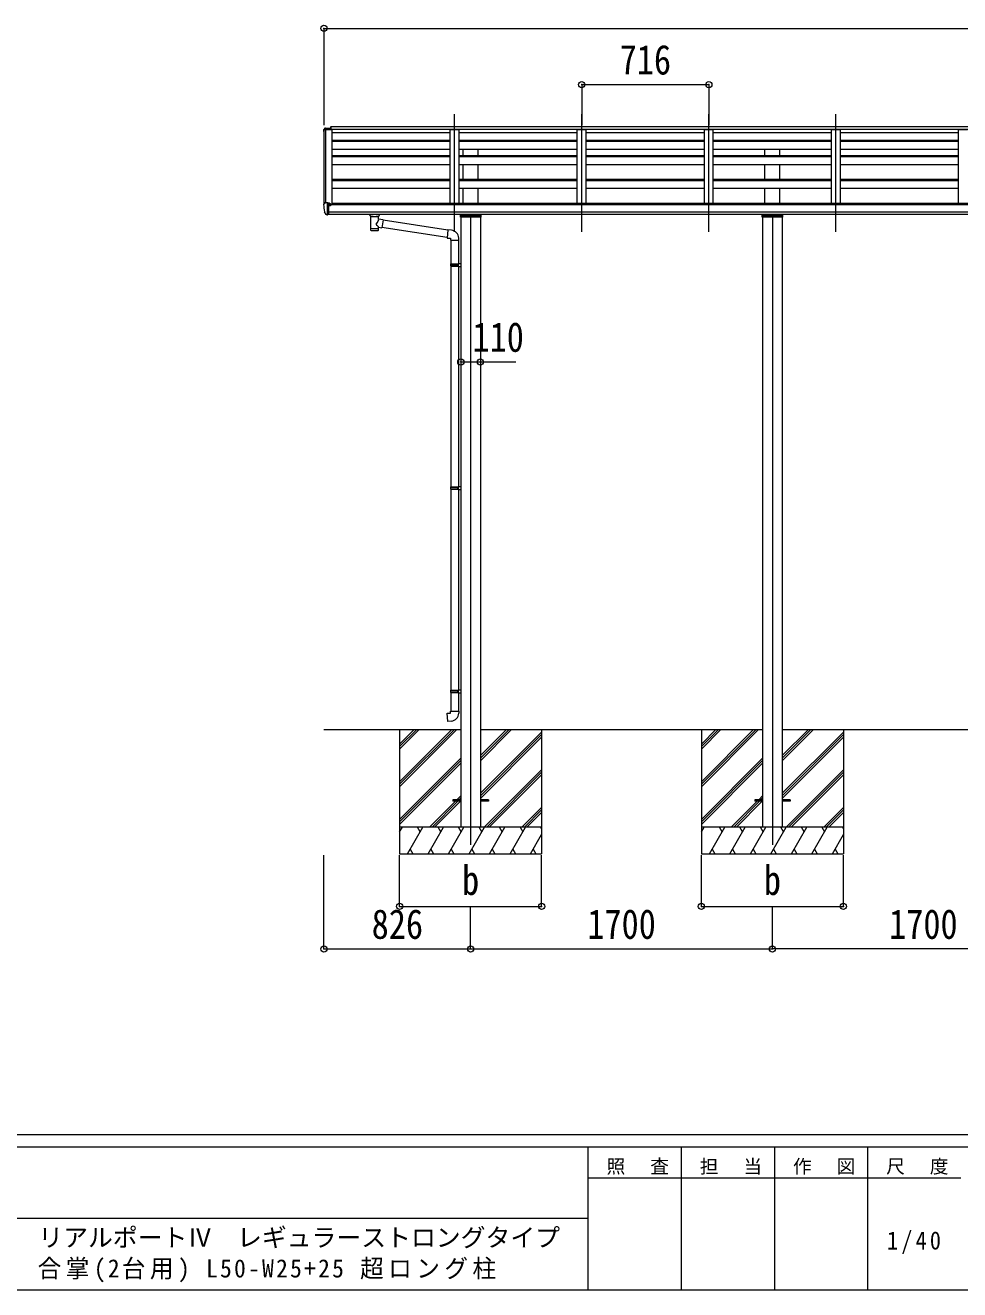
# Model space of a CAD drawing. Units: millimetres at full size. Extents: x -9783 to 9892, y -6828 to 6752.
# Drawn here: x 36 to 5300, y -6828 to 293 of the extents above; entities that cross this region are included whole.
import ezdxf
from ezdxf.enums import TextEntityAlignment as Align

# ---------------------------------------------------------------- set-up
doc = ezdxf.new("R2010")
doc.units = ezdxf.units.MM
doc.header["$LTSCALE"] = 35
doc.header["$PDMODE"] = 32
doc.header["$PDSIZE"] = 35
for name, color, linetype, lineweight in [('0-0_0', 7, 'Continuous', 9), ('0-1_本体', 4, 'Continuous', 9), ('0-2_部品', 7, 'Continuous', 9), ('0-8_PARTS2', 2, 'Continuous', 9), ('0-A_寸法', 6, 'Continuous', 9), ('F-0_240', 7, 'Continuous', 9)]:
    doc.layers.add(name, color=color, linetype=linetype, lineweight=lineweight)
doc.styles.add('ＭＳ ゴシック', font='')
doc.styles.get('ＭＳ ゴシック').set_extended_font_data('MS Gothic')

msp = doc.modelspace()

# ---------------------------------------------------------------- linework, layer by layer
at = {"layer": '0-0_0'}
for p, q in [((1718.72, -3672.74), (2489.72, -3672.74)), ((2144.72, -3754.78), (2226.76, -3672.74)), ((2144.72, -3768.92), (2240.91, -3672.74)), ((2144.72, -3783.07), (2255.05, -3672.74)), ((2144.72, -3995.2), (2467.18, -3672.74)), ((2144.72, -3981.05), (2453.04, -3672.74)), ((2144.72, -3966.91), (2438.9, -3672.74)), ((2144.72, -3672.74), (2144.72, -4372.73)), ((2599.72, -3820.28), (2747.26, -3672.74)), ((2599.72, -3834.42), (2761.41, -3672.74)), ((2599.72, -3848.56), (2775.55, -3672.74)), ((2599.72, -3672.74), (4189.72, -3672.74)), ((2599.72, -4032.41), (2944.72, -3687.41)), ((2599.72, -4046.55), (2944.72, -3701.56)), ((2944.72, -3672.74), (2944.72, -4372.73)), ((3844.72, -3754.78), (3926.76, -3672.74)), ((3844.72, -3768.92), (3940.91, -3672.74)), ((3844.72, -3783.07), (3955.05, -3672.74)), ((3844.72, -3995.2), (4167.18, -3672.74)), ((3844.72, -3981.05), (4153.04, -3672.74)), ((3844.72, -3966.91), (4138.9, -3672.74)), ((3844.72, -3672.74), (3844.72, -4372.73)), ((4299.72, -3820.28), (4447.26, -3672.74)), ((4299.72, -3834.42), (4461.41, -3672.74)), ((4299.72, -3848.56), (4475.55, -3672.74)), ((4299.72, -3672.74), (5889.72, -3672.74)), ((4299.72, -4032.41), (4644.72, -3687.41)), ((4299.72, -4046.55), (4644.72, -3701.56)), ((4644.72, -3672.74), (4644.72, -4372.73)), ((2599.72, -4060.7), (2944.72, -3715.7)), ((4299.72, -4060.7), (4644.72, -3715.7)), ((2144.72, -4179.04), (2489.72, -3834.05)), ((3844.72, -4179.04), (4189.72, -3834.05)), ((2144.72, -4193.19), (2489.72, -3848.19)), ((2144.72, -4207.33), (2489.72, -3862.33)), ((2621.52, -4222.73), (2944.72, -3899.55)), ((2635.67, -4222.73), (2944.72, -3913.69)), ((3844.72, -4193.19), (4189.72, -3848.19)), ((3844.72, -4207.33), (4189.72, -3862.33)), ((4321.52, -4222.73), (4644.72, -3899.55)), ((4335.67, -4222.73), (4644.72, -3913.69)), ((2649.81, -4222.73), (2944.72, -3927.83)), ((4349.81, -4222.73), (4644.72, -3927.83)), ((2467.66, -4068.24), (2489.72, -4046.18)), ((4167.66, -4068.24), (4189.72, -4046.18)), ((2313.16, -4222.73), (2458.66, -4077.24)), ((2327.3, -4222.73), (2472.8, -4077.24)), ((2341.44, -4222.73), (2486.94, -4077.24)), ((2481.8, -4068.24), (2489.72, -4060.32)), ((2833.66, -4222.73), (2944.72, -4111.68)), ((2847.8, -4222.73), (2944.72, -4125.82)), ((4013.16, -4222.73), (4158.66, -4077.24)), ((4027.3, -4222.73), (4172.8, -4077.24)), ((4041.44, -4222.73), (4186.94, -4077.24)), ((4181.8, -4068.24), (4189.72, -4060.32)), ((4533.66, -4222.73), (4644.72, -4111.68)), ((4547.8, -4222.73), (4644.72, -4125.82)), ((2861.94, -4222.73), (2944.72, -4139.96)), ((4561.94, -4222.73), (4644.72, -4139.96)), ((2144.72, -4250.24), (2160.6, -4222.73)), ((2944.72, -4222.73), (2144.72, -4222.73)), ((2189.46, -4372.73), (2276.06, -4222.73)), ((2261.06, -4248.72), (2246.06, -4222.73)), ((2304.93, -4372.73), (2391.54, -4222.73)), ((2376.53, -4248.72), (2361.53, -4222.73)), ((2420.4, -4372.73), (2507.01, -4222.73)), ((2492, -4248.72), (2477, -4222.73)), ((2535.87, -4372.73), (2622.48, -4222.73)), ((2607.47, -4248.72), (2592.47, -4222.73)), ((2651.34, -4372.73), (2737.95, -4222.73)), ((2722.95, -4248.72), (2707.94, -4222.73)), ((2766.81, -4372.73), (2853.42, -4222.73)), ((2823.42, -4222.73), (2838.42, -4248.72)), ((2882.28, -4372.73), (2944.72, -4264.6)), ((2938.88, -4222.73), (2944.72, -4232.83)), ((3844.72, -4250.24), (3860.6, -4222.73)), ((4644.72, -4222.73), (3844.72, -4222.73)), ((3889.46, -4372.73), (3976.06, -4222.73)), ((3961.06, -4248.72), (3946.06, -4222.73)), ((4004.93, -4372.73), (4091.54, -4222.73)), ((4076.53, -4248.72), (4061.53, -4222.73)), ((4120.4, -4372.73), (4207.01, -4222.73)), ((4192, -4248.72), (4177, -4222.73)), ((4235.87, -4372.73), (4322.48, -4222.73)), ((4307.47, -4248.72), (4292.47, -4222.73)), ((4351.34, -4372.73), (4437.95, -4222.73)), ((4422.95, -4248.72), (4407.94, -4222.73)), ((4466.81, -4372.73), (4553.42, -4222.73)), ((4523.42, -4222.73), (4538.42, -4248.72)), ((4582.28, -4372.73), (4644.72, -4264.6)), ((4638.88, -4222.73), (4644.72, -4232.83)), ((2144.72, -4372.73), (2944.72, -4372.73)), ((2204.46, -4346.76), (2219.46, -4372.73)), ((2319.93, -4346.75), (2334.93, -4372.73)), ((2435.4, -4346.75), (2450.4, -4372.73)), ((2550.87, -4346.75), (2565.87, -4372.73)), ((2666.34, -4346.75), (2681.34, -4372.73)), ((2781.81, -4346.76), (2796.81, -4372.73)), ((2897.28, -4346.76), (2912.28, -4372.73)), ((3844.72, -4372.73), (4644.72, -4372.73)), ((3904.46, -4346.76), (3919.46, -4372.73)), ((4019.93, -4346.75), (4034.93, -4372.73)), ((4135.4, -4346.75), (4150.4, -4372.73)), ((4250.87, -4346.75), (4265.87, -4372.73)), ((4366.34, -4346.75), (4381.34, -4372.73)), ((4481.81, -4346.76), (4496.81, -4372.73)), ((4597.28, -4346.76), (4612.28, -4372.73))]:
    msp.add_line(p, q, dxfattribs=at)
at = {"layer": '0-1_本体'}
for p, q in [((1718.72, -295.41), (1718.71, -713.12)), ((1719.66, -294.52), (1727.5, -294.11)), ((1727.72, -294.19), (1727.72, -706.57)), ((1727.79, -294.3), (1728.42, -295.92)), ((6733.72, -294.1), (1758.21, -294.1)), ((1763.72, -294.1), (1763.72, -716.4)), ((1763.72, -310.64), (2429.72, -310.64)), ((1763.72, -354.18), (2429.72, -354.18)), ((2429.72, -709.99), (2429.72, -294.1)), ((2429.72, -294.1), (2479.72, -294.1)), ((2479.72, -709.99), (2479.72, -294.1)), ((2479.72, -310.64), (3145.72, -310.64)), ((2479.72, -354.18), (3145.72, -354.18)), ((3145.72, -709.99), (3145.72, -294.1)), ((3145.72, -294.1), (3195.72, -294.1)), ((3195.72, -709.99), (3195.72, -294.1)), ((3195.72, -310.64), (3861.72, -310.64)), ((3195.72, -354.18), (3861.72, -354.18)), ((3861.72, -709.99), (3861.72, -294.1)), ((3861.72, -294.1), (3911.72, -294.1)), ((3911.72, -709.99), (3911.72, -294.1)), ((3911.72, -310.64), (4577.72, -310.64)), ((3911.72, -354.18), (4577.72, -354.18)), ((4577.72, -709.99), (4577.72, -294.1)), ((4577.72, -294.1), (4627.72, -294.1)), ((4627.72, -709.99), (4627.72, -294.1)), ((4627.72, -310.64), (5293.72, -310.64)), ((4627.72, -354.18), (5293.72, -354.18)), ((5293.72, -709.99), (5293.72, -294.1)), ((5293.72, -294.1), (5343.72, -294.1)), ((2429.72, -356.55), (1763.72, -356.55)), ((2429.72, -359.53), (1763.72, -359.53)), ((2429.72, -362.16), (1763.72, -362.16)), ((2429.72, -406.9), (1763.72, -406.9)), ((3145.72, -356.55), (2479.72, -356.55)), ((3145.72, -359.53), (2479.72, -359.53)), ((3145.72, -362.16), (2479.72, -362.16)), ((3145.72, -406.9), (2479.72, -406.9)), ((2502.22, -359.53), (2502.22, -356.55)), ((2502.22, -442.87), (2502.22, -406.9)), ((2587.22, -359.53), (2587.22, -356.55)), ((2587.22, -442.87), (2587.22, -406.9)), ((3861.72, -356.55), (3195.72, -356.55)), ((3861.72, -359.53), (3195.72, -359.53)), ((3861.72, -362.16), (3195.72, -362.16)), ((3861.72, -406.9), (3195.72, -406.9)), ((4577.72, -356.55), (3911.72, -356.55)), ((4577.72, -359.53), (3911.72, -359.53)), ((4577.72, -362.16), (3911.72, -362.16)), ((4577.72, -406.9), (3911.72, -406.9)), ((4202.22, -359.53), (4202.22, -356.55)), ((4202.22, -442.87), (4202.22, -406.9)), ((4287.22, -359.53), (4287.22, -356.55)), ((4287.22, -442.87), (4287.22, -406.9)), ((5293.72, -356.55), (4627.72, -356.55)), ((5293.72, -359.53), (4627.72, -359.53)), ((5293.72, -362.16), (4627.72, -362.16)), ((5293.72, -406.9), (4627.72, -406.9)), ((2429.72, -442.87), (1763.72, -442.87)), ((2429.72, -447.72), (1763.72, -447.72)), ((2429.72, -491.96), (1763.72, -491.96)), ((3145.72, -442.87), (2479.72, -442.87)), ((3145.72, -447.72), (2479.72, -447.72)), ((3145.72, -491.96), (2479.72, -491.96)), ((2502.22, -576.15), (2502.22, -491.96)), ((2587.22, -576.15), (2587.22, -491.96)), ((3861.72, -442.87), (3195.72, -442.87)), ((3861.72, -447.72), (3195.72, -447.72)), ((3861.72, -491.96), (3195.72, -491.96)), ((4577.72, -442.87), (3911.72, -442.87)), ((4577.72, -447.72), (3911.72, -447.72)), ((4577.72, -491.96), (3911.72, -491.96)), ((4202.22, -576.15), (4202.22, -491.96)), ((4287.22, -576.15), (4287.22, -491.96)), ((5293.72, -442.87), (4627.72, -442.87)), ((5293.72, -447.72), (4627.72, -447.72)), ((5293.72, -491.96), (4627.72, -491.96)), ((2429.72, -576.15), (1763.72, -576.15)), ((2429.72, -583.05), (1763.72, -583.05)), ((2429.72, -626.6), (1763.72, -626.6)), ((3145.72, -576.15), (2479.72, -576.15)), ((3145.72, -583.05), (2479.72, -583.05)), ((3145.72, -626.6), (2479.72, -626.6)), ((2502.22, -709.99), (2502.22, -626.6)), ((2587.22, -709.99), (2587.22, -626.6)), ((3861.72, -576.15), (3195.72, -576.15)), ((3861.72, -583.05), (3195.72, -583.05)), ((3861.72, -626.6), (3195.72, -626.6)), ((4577.72, -576.15), (3911.72, -576.15)), ((4577.72, -583.05), (3911.72, -583.05)), ((4577.72, -626.6), (3911.72, -626.6)), ((4202.22, -709.99), (4202.22, -626.6)), ((4287.22, -709.99), (4287.22, -626.6)), ((5293.72, -576.15), (4627.72, -576.15)), ((5293.72, -583.05), (4627.72, -583.05)), ((5293.72, -626.6), (4627.72, -626.6)), ((6720.72, -709.99), (1768.72, -709.99)), ((1768.72, -709.99), (1768.72, -716.4)), ((1745.22, -716.4), (6744.22, -716.4)), ((1745.22, -757.92), (6744.22, -757.92)), ((1745.22, -769.77), (6744.22, -769.77)), ((2489.72, -786.7), (2489.72, -4222.73)), ((2599.72, -786.7), (2599.72, -4222.73)), ((4189.72, -786.7), (4189.72, -4222.73)), ((4299.72, -786.7), (4299.72, -4222.73))]:
    msp.add_line(p, q, dxfattribs=at)
for points in [[(6733.72, -279.66), (1758.21, -279.66), (1758.21, -294.1)], [(1728.42, -706.57), (1728.42, -294.1), (1763.72, -294.1)]]:
    msp.add_lwpolyline(points, dxfattribs=at)
msp.add_circle((1752.69, -721.07), 3, dxfattribs=at)
for centre, radius, start, end in [((1719.72, -295.52), 1, 93, 173.76966), ((1727.51, -294.41), 0.301, 21.06327, 92.86679)]:
    msp.add_arc(centre, radius, start, end, dxfattribs=at)
at = {"layer": '0-2_部品'}
for p, q in [((1755.71, -279.66), (1755.71, -294.1)), ((1755.71, -279.66), (1758.21, -279.66)), ((1756.71, -279.66), (1756.71, -294.1)), ((1716.71, -295.39), (1716.71, -296.02)), ((1723.62, -286.59), (1719.56, -292.4)), ((1726.71, -286.02), (1724.38, -286.17)), ((1726.71, -286.02), (1745.21, -286.02)), ((1738.71, -294.1), (1738.71, -286.02)), ((1745.21, -286.02), (1755.21, -286.11)), ((1745.21, -294.1), (1745.21, -291.21)), ((1755.21, -291.21), (1745.21, -291.21)), ((1755.21, -291.21), (1755.21, -286.11)), ((1723.63, -707.14), (1719.56, -712.95)), ((1738.72, -775.07), (1738.72, -706.57)), ((1740.22, -707.49), (1738.72, -707.49)), ((1740.22, -707.49), (1740.22, -713.66)), ((1749.89, -708.99), (1740.22, -708.27)), ((1740.22, -711.26), (1754.22, -711.32)), ((1750.72, -711.3), (1750.72, -709.41)), ((1716.72, -715.95), (1716.72, -716.57)), ((1731.09, -773.26), (1721.35, -757.88)), ((1737.22, -774.98), (1733.51, -774.76)), ((1737.22, -774.98), (1738.72, -775.07)), ((1745.22, -716.31), (1738.72, -715.91)), ((1738.72, -772.88), (1739.22, -772.88)), ((1739.22, -772.88), (1739.72, -771.88)), ((1745.22, -771.88), (1739.72, -771.88)), ((1749.69, -721.49), (1750.22, -721.49)), ((1750.22, -721.49), (1750.52, -721.49)), ((1755.22, -712.42), (1755.22, -716.4)), ((1976.72, -776.31), (1976.72, -769.77)), ((1980.82, -780.81), (1980.8, -861.1)), ((2026.62, -798.38), (2026.62, -780.8)), ((2030.72, -776.31), (2030.72, -769.77)), ((2490.72, -777.45), (2598.72, -777.45)), ((4190.72, -777.45), (4298.72, -777.45)), ((2051.84, -802.29), (2026.62, -798.38)), ((2026.63, -861.1), (2026.62, -844.47)), ((2026.62, -844.72), (2044.82, -847.55)), ((2051.84, -802.29), (2044.82, -847.55)), ((2411.98, -902.73), (2045.09, -845.81)), ((2415.65, -860.79), (2051.53, -804.3)), ((2436.64, -860.91), (2415.8, -859.09)), ((2431.72, -916.66), (2477.72, -916.66)), ((2433.72, -916.66), (2433.72, -1050.65)), ((2475.72, -916.66), (2475.72, -1048.09)), ((2477.72, -916.66), (2477.72, -905.74)), ((2431.72, -1052.65), (2432.72, -1050.65)), ((2431.72, -1052.65), (2475.72, -1052.65)), ((2431.72, -1052.65), (2431.72, -1060.65)), ((2431.72, -1060.65), (2475.72, -1060.65)), ((2431.72, -1060.65), (2432.72, -1062.65)), ((2432.72, -1050.65), (2475.72, -1050.65)), ((2432.72, -1062.65), (2475.72, -1062.65)), ((2433.72, -1062.65), (2433.72, -2306.84)), ((2471.24, -1052.65), (2470.81, -1050.65)), ((2473.72, -1048.15), (2489.72, -1047.68)), ((2473.72, -1050.15), (2473.72, -1048.15)), ((2473.72, -1050.15), (2475.72, -1050.15)), ((2473.72, -1065.15), (2473.72, -1063.15)), ((2473.72, -1065.15), (2489.72, -1065.62)), ((2475.72, -1065.21), (2475.72, -2304.28)), ((2489.72, -1047.68), (2489.72, -1065.62)), ((2431.72, -2308.84), (2432.72, -2306.84)), ((2431.72, -2308.84), (2475.72, -2308.84)), ((2431.72, -2308.84), (2431.72, -2316.84)), ((2431.72, -2316.84), (2475.72, -2316.84)), ((2431.72, -2316.84), (2432.72, -2318.84)), ((2432.72, -2306.84), (2475.72, -2306.84)), ((2432.72, -2318.84), (2475.72, -2318.84)), ((2433.72, -2318.84), (2433.72, -3452)), ((2471.24, -2308.84), (2470.81, -2306.84)), ((2473.72, -2304.34), (2489.72, -2303.87)), ((2473.72, -2306.34), (2473.72, -2304.34)), ((2473.72, -2306.34), (2475.72, -2306.34)), ((2473.72, -2321.34), (2473.72, -2319.34)), ((2473.72, -2321.34), (2489.72, -2321.81)), ((2475.72, -2321.4), (2475.72, -3449.44)), ((2489.72, -2303.87), (2489.72, -2321.81)), ((2431.72, -3454), (2432.72, -3452)), ((2431.72, -3454), (2431.72, -3462)), ((2431.72, -3454), (2475.72, -3454)), ((2431.72, -3462), (2432.72, -3464)), ((2431.72, -3462), (2475.72, -3462)), ((2432.72, -3452), (2475.72, -3452)), ((2432.72, -3464), (2475.72, -3464)), ((2433.72, -3464), (2433.72, -3570.14)), ((2471.24, -3454), (2470.81, -3452)), ((2471.24, -3462), (2470.81, -3464)), ((2471.24, -3454), (2471.24, -3462)), ((2473.72, -3449.5), (2489.72, -3449.03)), ((2473.72, -3451.5), (2473.72, -3449.5)), ((2473.72, -3451.5), (2475.72, -3451.5)), ((2473.72, -3466.5), (2473.72, -3464.5)), ((2473.72, -3464.5), (2475.72, -3464.5)), ((2473.72, -3466.5), (2489.72, -3466.97)), ((2475.72, -3464.5), (2475.72, -3451.5)), ((2475.72, -3466.56), (2475.72, -3570.14)), ((2489.72, -3449.03), (2489.72, -3466.97)), ((2411.79, -3581.88), (2431.72, -3580.14)), ((2415.8, -3627.71), (2411.79, -3581.88)), ((2436.64, -3625.88), (2415.8, -3627.71)), ((2477.72, -3570.14), (2477.72, -3581.06))]:
    msp.add_line(p, q, dxfattribs=at)
at = {"layer": '0-2_部品', "color": 4}
for p, q in [((2489.72, -4068.24), (2444.72, -4068.24)), ((2444.72, -4068.24), (2444.72, -4077.24)), ((2489.72, -4077.24), (2444.72, -4077.24)), ((2644.72, -4068.24), (2599.72, -4068.24)), ((2644.72, -4077.24), (2599.72, -4077.24)), ((2644.72, -4068.24), (2644.72, -4077.24)), ((4189.72, -4068.24), (4144.72, -4068.24)), ((4144.72, -4068.24), (4144.72, -4077.24)), ((4189.72, -4077.24), (4144.72, -4077.24)), ((4344.72, -4068.24), (4299.72, -4068.24)), ((4344.72, -4077.24), (4299.72, -4077.24)), ((4344.72, -4068.24), (4344.72, -4077.24))]:
    msp.add_line(p, q, dxfattribs=at)
at = {"layer": '0-2_部品'}
for points in [[(1738.72, -706.57), (1726.72, -706.57), (1724.38, -706.72)], [(1749.89, -708.99), (1750.06, -709.01), (1750.22, -709.04), (1750.36, -709.08), (1750.48, -709.13), (1750.58, -709.19), (1750.66, -709.26), (1750.7, -709.33), (1750.72, -709.41)], [(1738.72, -761.19), (1741.88, -760.78), (1745.22, -760.35)], [(1745.22, -771.88), (1745.22, -713.66), (1740.22, -713.66)], [(1750.52, -720.3), (1750.52, -721.49), (1755.22, -721.49)], [(1755.22, -719.87), (1755.22, -721.49), (1755.69, -721.49)], [(1976.76, -776.25), (1976.73, -776.61), (1976.98, -777.56), (1977.5, -778.45), (1978.3, -779.29), (1979.42, -780.08), (1980.82, -780.81)], [(2026.62, -780.8), (2026.85, -780.7), (2028.2, -779.97), (2029.32, -779.12), (2030.07, -778.25), (2030.54, -777.36), (2030.71, -776.47)], [(2601.72, -769.77), (2601.72, -786.7), (2487.72, -786.7), (2487.72, -769.77)], [(4301.72, -769.77), (4301.72, -786.7), (4187.72, -786.7), (4187.72, -769.77)], [(2415.8, -859.09), (2411.79, -904.92), (2431.72, -906.66), (2431.72, -916.66)], [(2471.24, -1052.65), (2471.24, -1060.65), (2470.81, -1062.65)], [(2473.72, -1063.15), (2475.72, -1063.15), (2475.72, -1050.15)], [(2471.24, -2308.84), (2471.24, -2316.84), (2470.81, -2318.84)], [(2473.72, -2319.34), (2475.72, -2319.34), (2475.72, -2306.34)], [(2431.72, -3580.14), (2431.72, -3570.14), (2477.72, -3570.14)]]:
    msp.add_lwpolyline(points, dxfattribs=at)
for centre, radius, start, end in [((1719.71, -295.39), 3, 93, 180), ((1918.71, -296.02), 202, 180, 188.08549), ((1724.44, -287.16), 1, 93.5, 145), ((1724.45, -707.72), 1, 93.5, 145), ((1719.72, -715.95), 3, 93, 180), ((1909.21, -716.57), 192.49, 180.0008, 192.1233), ((1723.95, -756.38), 3, 191.83348, 210), ((1733.69, -771.76), 3, 210, 266.5), ((1752.72, -721.49), 2.5, 151.64236, 180), ((1752.72, -721.49), 2.5, 0, 151.64236), ((2432.72, -905.74), 45, 0, 85), ((2432.72, -3581.06), 45, 275, 0)]:
    msp.add_arc(centre, radius, start, end, dxfattribs=at)
for centre, major_axis, ratio, start_param, end_param in [((1754.22, -712.42), (-0.02, 1.1), 0.906239, 4.6917496, 6.2625459), ((2003.73, -781.26), (-22.91, 0.42), 0.072511, 0.0008029, 1.5715993), ((2003.73, -782.88), (-22.91, 0.42), 0.072511, 0.0008029, 1.5715993), ((2003.7, -781.26), (22.92, 0.42), 0.07247, 4.71158, 6.2823764), ((2003.7, -782.88), (22.92, 0.42), 0.07247, 4.71158, 6.2823764), ((2014.72, -776.31), (16, 0), 0.361356, 6.2636979, 6.2831853), ((2003.72, -848.66), (22.91, 0), 0.122865, 3.1415927, 6.2831853), ((2003.72, -824.92), (-22.81, -26.62), 0.234429, 1.6855472, 3.1268519), ((2006.27, -822.28), (20.32, -22.25), 0.045535, 0.0389954, 1.3075346), ((2003.72, -861.1), (22.92, 0), 0.101955, 3.1415499, 6.2833984)]:
    msp.add_ellipse(centre, major_axis=major_axis, ratio=ratio, start_param=start_param, end_param=end_param, dxfattribs=at)
at = {"layer": '0-8_PARTS2'}
for p, q in [((2454.72, -870.39), (2454.72, -207.87)), ((3170.72, -870.39), (3170.72, -207.87)), ((3886.72, -870.39), (3886.72, -207.87)), ((4602.72, -870.39), (4602.72, -207.87)), ((2544.72, -776.6), (2544.72, -4322.73)), ((4244.72, -776.6), (4244.72, -4322.73))]:
    msp.add_line(p, q, dxfattribs=at)
at = {"layer": '0-A_寸法'}
for p, q in [((1718.72, 275.62), (1718.72, -270)), ((1718.72, 275.62), (6770.72, 275.62)), ((3170.72, -40.99), (3170.72, -270)), ((3170.72, -40.99), (3886.72, -40.99)), ((3886.72, -40.99), (3886.72, -270)), ((2489.72, -1602.92), (2599.72, -1602.92)), ((2599.72, -1602.92), (2799.72, -1602.92)), ((1718.72, -4909.1), (1718.72, -4380.15)), ((2144.72, -4669.12), (2144.72, -4380.15)), ((3844.72, -4669.12), (3844.72, -4380.15)), ((2544.72, -4909.1), (2544.72, -4669.12)), ((4244.72, -4909.1), (4244.72, -4669.12)), ((1718.72, -4909.1), (2544.72, -4909.1)), ((2544.72, -4909.1), (4244.72, -4909.1)), ((5944.72, -4909.1), (4244.72, -4909.1))]:
    msp.add_line(p, q, dxfattribs=at)
for points in [[(2144.72, -4669.12), (2944.72, -4669.12), (2944.72, -4380.15)], [(3844.72, -4669.12), (4644.72, -4669.12), (4644.72, -4380.15)]]:
    msp.add_lwpolyline(points, dxfattribs=at)
for p in [(1718.72, 275.62), (3170.72, -40.99), (3886.72, -40.99), (2489.72, -1602.92), (2599.72, -1602.92), (2144.72, -4669.12), (2944.72, -4669.12), (3844.72, -4669.12), (4644.72, -4669.12), (1718.72, -4909.1), (2544.72, -4909.1), (4244.72, -4909.1)]:
    msp.add_point(p, dxfattribs=at)
at = {"layer": 'F-0_240', "color": 5}
for p, q in [((-9783.03, -5953.1), (9396.97, -5953.1)), ((-9783.03, -6023.1), (6285.75, -6023.1)), ((3205.75, -6023.1), (3205.75, -6828.1)), ((3730.75, -6023.1), (3730.75, -6828.1)), ((4255.75, -6023.1), (4255.75, -6828.1)), ((4780.75, -6023.1), (4780.75, -6828.1)), ((3205.75, -6198.1), (5305.75, -6198.1)), ((-3969.25, -6425.6), (3205.75, -6425.6)), ((-9783.03, -6828.1), (9396.97, -6828.1))]:
    msp.add_line(p, q, dxfattribs=at)

# ---------------------------------------------------------------- texts
at = {"layer": '0-A_寸法', "color": 7, "style": 'ＭＳ ゴシック', "width": 0.85}
for s, p in [('716', (3384.34, -33.99)), ('110', (2555.34, -1595.92)), ('b', (2496.59, -4654.75)), ('b', (4196.59, -4654.75)), ('826', (1987.34, -4902.1)), ('1700', (3202.22, -4902.1)), ('1700', (4902.22, -4902.1))]:
    msp.add_text(s, height=166.8, dxfattribs=at).set_placement(p, align=Align.BOTTOM_LEFT)
at = {"layer": 'F-0_240', "style": 'ＭＳ ゴシック'}
msp.add_text('リアルポートⅣ\u3000レギュラーストロングタイプ', height=102.6, dxfattribs=at).set_placement((109.35, -6616.22), align=Align.BOTTOM_LEFT)
at = {"layer": 'F-0_240', "attachment_point": 7, "style": 'ＭＳ ゴシック'}
for s, insert, char_height in [('\\T1.17;照\u3000査', (3310.76, -6180.6), 76.98), ('\\T1.17;担\u3000当', (3835.76, -6180.6), 76.98), ('\\T1.17;作\u3000図', (4360.75, -6180.6), 76.98), ('\\T1.17;尺\u3000度', (4885.76, -6180.6), 76.98), ('\\T1.28;\\W0.9;1/40', (4890.13, -6626.85), 102.6), ('\\T1.19;\\W0.95;合掌(2台用)\\~L50-W25+25\\~超ロング柱', (105.77, -6786.55), 102.6)]:
    msp.add_mtext(s, dxfattribs=dict(at, insert=insert, char_height=char_height))

doc.saveas('drawing.dxf')
